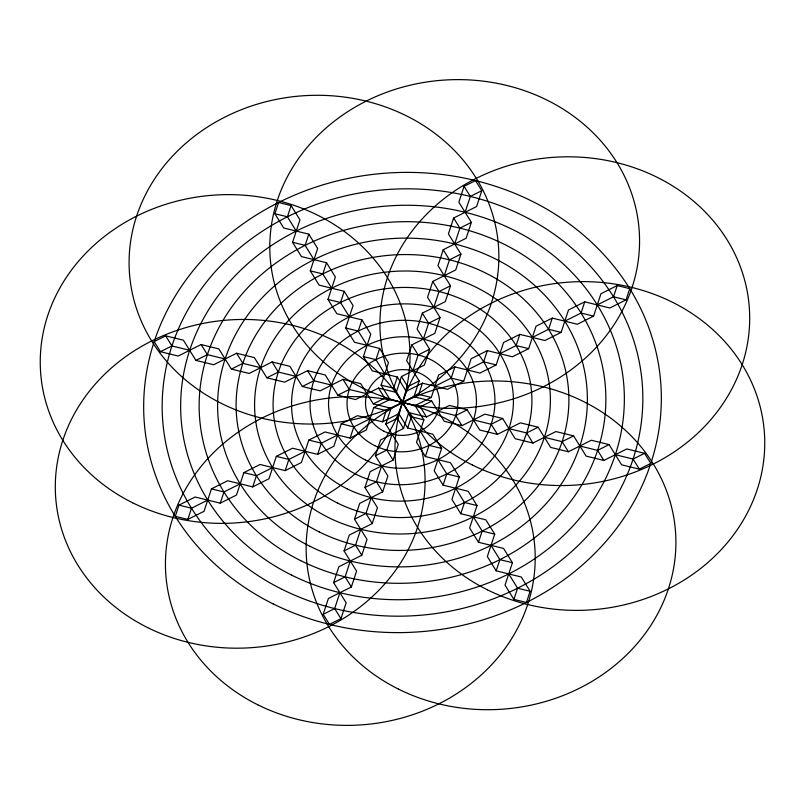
<?xml version="1.0" encoding="UTF-8"?>
<svg xmlns="http://www.w3.org/2000/svg" width="805" height="805" viewBox="0 0 805 805"><rect width="100%" height="100%" fill="white"/><g stroke="black" fill="none" stroke-linecap="round" stroke-linejoin="round"><path stroke-width="1.21" d="M178.952 505.148L175.269 516.357L187.806 519.426L204.037 511.296L211.413 488.877L227.644 480.746L252.73 486.904L268.961 478.764L276.336 456.355L292.567 448.214L317.653 454.372L333.884 446.242L341.27 423.822L357.5 415.692L382.576 421.84L398.807 413.71L407.662 427.988L432.748 434.147L441.603 448.425L434.217 470.845L443.072 485.133L468.158 491.281L477.013 505.57L469.627 527.989L478.482 542.268L503.568 548.426L512.423 562.705L505.037 585.124L513.892 599.413L526.43 602.482L530.123 591.273L521.268 576.994L496.192 570.836L487.337 556.557L494.713 534.138L485.858 519.849L460.782 513.701L451.927 499.412L459.303 477.003L450.448 462.714L425.372 456.566L416.517 442.277L423.893 419.858L415.038 405.579L431.269 397.449L438.655 375.029L454.885 366.899L479.971 373.047L496.202 364.917L503.578 342.497L519.809 334.367L544.894 340.515L561.125 332.385L568.501 309.965L584.732 301.835L609.818 307.983L626.048 299.852L629.731 288.643L617.194 285.574L600.963 293.704L593.587 316.124L577.356 324.254L552.27 318.096L536.039 326.236L528.664 348.646L512.433 356.786L487.347 350.628L471.116 358.758L463.73 381.178L447.5 389.308L422.424 383.16L406.193 391.29L397.338 377.012L372.252 370.853L363.397 356.575L370.783 334.156L361.928 319.867L336.842 313.719L327.987 299.43L335.373 277.011L326.518 262.732L301.432 256.574L292.577 242.295L299.963 219.876L291.108 205.587L278.57 202.518L274.877 213.728L283.732 228.006L308.808 234.164L317.663 248.443L310.287 270.862L319.142 285.151L344.218 291.299L353.073 305.588L345.697 327.997L354.552 342.286L379.628 348.434L388.483 362.723L381.107 385.142L389.962 399.421L373.731 407.551L366.345 429.971L350.115 438.101L325.029 431.953L308.798 440.083L301.422 462.503L285.191 470.633L260.106 464.485L243.875 472.616L236.499 495.035L220.268 503.165L195.182 497.017L178.952 505.148L191.499 508.217L207.73 500.086M187.806 519.426L191.499 508.217M296.27 231.085L287.415 216.797L291.108 205.587M220.268 503.165L223.961 491.956L240.192 483.825M313.98 259.653L305.125 245.364L308.808 234.164M252.73 486.904L256.423 475.695L272.654 467.564M331.68 288.22L322.825 273.942L326.518 262.732M285.191 470.633L288.884 459.424L305.115 451.293M349.39 316.788L340.535 302.509L344.218 291.299M317.653 454.372L321.346 443.163L337.577 435.032M367.09 345.365L358.235 331.076L361.928 319.867M350.115 438.101L353.808 426.902L370.038 418.761M384.8 373.933L375.945 359.644L379.628 348.434M382.576 421.84L386.269 410.631L418.731 394.37L431.269 397.449M423.893 419.858L411.355 416.789L393.645 388.211L397.338 377.012M323.197 614.316L328.41 598.467L351.362 586.966L356.585 571.117L344.067 550.912L349.279 535.063L372.232 523.562L377.454 507.703L364.937 487.508L370.149 471.66L393.112 460.158L398.324 444.3L385.806 424.104L391.019 408.246L373.289 403.899L360.771 383.703L343.031 379.346L320.078 390.848L302.338 386.501L289.82 366.295L272.08 361.948L249.127 373.45L231.387 369.103L218.869 348.897L201.139 344.55L178.187 356.052L160.447 351.694L154.188 341.592L165.659 335.846L183.399 340.193L195.917 360.399L213.657 364.746L236.61 353.244L254.35 357.601L266.868 377.797L284.598 382.154L307.56 370.652L325.29 374.999L337.808 395.195L355.548 399.552L378.501 388.05L396.241 392.397L401.454 376.549L424.416 365.047L429.629 349.199L417.111 328.993L422.323 313.145L445.286 301.644L450.498 285.795L437.98 265.59L443.203 249.741L466.155 238.24L471.368 222.381L458.85 202.186L464.072 186.337L475.544 180.582L481.803 190.684L476.59 206.533L453.638 218.034L448.415 233.883L460.933 254.088L455.721 269.937L432.768 281.438L427.546 297.297L440.063 317.492L434.851 333.34L411.888 344.842L406.676 360.7L419.194 380.896L413.981 396.754L431.711 401.101L444.229 421.297L461.969 425.654L484.922 414.152L502.662 418.499L515.18 438.705L532.92 443.052L555.873 431.55L573.613 435.897L586.131 456.103L603.861 460.45L626.813 448.949L644.553 453.306L650.812 463.408L639.341 469.154L621.601 464.807L609.083 444.601L591.343 440.255L568.39 451.756L550.65 447.399L538.132 427.203L520.402 422.846L497.44 434.348L479.71 430.001L467.192 409.805L449.452 405.448L426.499 416.95L408.759 412.603L403.547 428.451L380.584 439.953L375.372 455.801L387.889 476.007L382.677 491.855L359.714 503.356L354.502 519.205L367.02 539.41L361.797 555.259L338.845 566.76L333.632 582.619L346.15 602.814L340.928 618.663L329.456 624.418L323.197 614.316L334.669 608.57L339.891 592.711M333.632 582.619L345.103 576.863L350.326 561.015M344.067 550.912L355.538 545.166L360.761 529.308M354.502 519.205L365.973 513.459L371.196 497.611M364.937 487.508L376.408 481.752L381.63 465.904M375.372 455.801L386.843 450.055L392.065 434.207M385.806 424.104L397.278 418.348L407.722 386.652L419.194 380.896M412.935 370.793L418.157 354.945L429.629 349.199M423.37 339.096L428.592 323.248L440.063 317.492M433.804 307.389L439.027 291.541L450.498 285.795M444.239 275.692L449.462 259.834L460.933 254.088M454.674 243.985L459.897 228.137L471.368 222.381M465.109 212.289L470.331 196.43L481.803 190.684M407.662 427.988L411.355 416.789M418.731 394.37L422.424 383.16M425.372 456.566L429.055 445.356L420.2 431.067M434.962 386.239L451.192 378.098L454.885 366.899M443.072 485.133L446.765 473.924L437.91 459.635M467.423 369.968L483.654 361.837L487.347 350.628M460.782 513.701L464.465 502.491L455.61 488.212M499.885 353.707L516.116 345.576L519.809 334.367M478.482 542.268L482.175 531.058L473.32 516.78M532.346 337.436L548.577 329.305L552.27 318.096M496.192 570.836L499.875 559.636L491.02 545.347M564.808 321.175L581.039 313.044L584.732 301.835M513.892 599.413L517.585 588.203L508.73 573.915M597.27 304.914L613.501 296.783L617.194 285.574M160.447 351.694L171.918 345.949L189.658 350.296M195.917 360.399L207.398 354.643L225.128 359M231.387 369.103L242.869 363.347L260.609 367.694M266.868 377.797L278.339 372.051L296.079 376.398M302.338 386.501L313.819 380.745L331.549 385.102M337.808 395.195L349.29 389.449L367.03 393.796M373.289 403.899L384.76 398.153L420.24 406.847L431.711 401.101M437.97 411.204L455.711 415.551L467.192 409.805M473.451 419.898L491.181 424.255L502.662 418.499M508.921 428.602L526.661 432.949L538.132 427.203M544.391 437.306L562.132 441.653L573.613 435.897M579.872 446L597.602 450.357L609.083 444.601M615.342 454.704L633.082 459.051L644.553 453.306M274.877 213.728L287.415 216.797M613.501 296.783L626.048 299.852M292.577 242.295L305.125 245.364M581.039 313.044L593.587 316.124M310.287 270.862L322.825 273.942M548.577 329.305L561.125 332.385M327.987 299.43L340.535 302.509M516.116 345.576L528.664 348.646M345.697 327.997L358.235 331.076M483.654 361.837L496.202 364.917M363.397 356.575L375.945 359.644M451.192 378.098L463.73 381.178M381.107 385.142L393.645 388.211M373.731 407.551L386.269 410.631M341.27 423.822L353.808 426.902M429.055 445.356L441.603 448.425M308.798 440.083L321.346 443.163M446.765 473.924L459.303 477.003M276.336 456.355L288.884 459.424M464.465 502.491L477.013 505.57M243.875 472.616L256.423 475.695M482.175 531.058L494.713 534.138M211.413 488.877L223.961 491.956M499.875 559.636L512.423 562.705M517.585 588.203L530.123 591.273M464.072 186.337L470.331 196.43M633.082 459.051L639.341 469.154M453.638 218.034L459.897 228.137M597.602 450.357L603.861 460.45M443.203 249.741L449.462 259.834M562.132 441.653L568.39 451.756M432.768 281.438L439.027 291.541M526.661 432.949L532.92 443.052M422.323 313.145L428.592 323.248M491.181 424.255L497.44 434.348M411.888 344.842L418.157 354.945M455.711 415.551L461.969 425.654M401.454 376.549L407.722 386.652M420.24 406.847L426.499 416.95M378.501 388.05L384.76 398.153M397.278 418.348L403.547 428.451M343.031 379.346L349.29 389.449M386.843 450.055L393.112 460.158M307.56 370.652L313.819 380.745M376.408 481.752L382.677 491.855M272.08 361.948L278.339 372.051M365.973 513.459L372.232 523.562M236.61 353.244L242.869 363.347M355.538 545.166L361.797 555.259M201.139 344.55L207.398 354.643M345.103 576.863L351.362 586.966M165.659 335.846L171.918 345.949M334.669 608.57L340.928 618.663M362.159 387.779A184.999 164.24 -4.4 0 0 639.562 241.067A184.999 164.24 -4.4 0 0 362.31 103.121A184.999 164.24 -4.4 0 0 362.159 387.779M221.456 403.446A184.999 164.24 -4.4 0 0 498.859 256.735A184.999 164.24 -4.4 0 0 221.617 118.788A184.999 164.24 -4.4 0 0 221.456 403.446M132.614 502.783A184.999 164.24 -4.4 0 0 410.017 356.082A184.999 164.24 -4.4 0 0 132.775 218.125A184.999 164.24 -4.4 0 0 132.614 502.783M147.667 627.608A184.999 164.24 -4.4 0 0 425.07 480.907A184.999 164.24 -4.4 0 0 147.828 342.95A184.999 164.24 -4.4 0 0 147.667 627.608M257.801 704.798A184.999 164.24 -4.4 0 0 535.204 558.096A184.999 164.24 -4.4 0 0 257.962 420.14A184.999 164.24 -4.4 0 0 257.801 704.798M398.505 689.13A184.999 164.24 -4.4 0 0 675.908 542.429A184.999 164.24 -4.4 0 0 398.666 404.472A184.999 164.24 -4.4 0 0 398.505 689.13M487.347 589.793A184.999 164.24 -4.4 0 0 764.75 443.082A184.999 164.24 -4.4 0 0 487.508 305.135A184.999 164.24 -4.4 0 0 487.347 589.793M472.294 464.968A184.999 164.24 -4.4 0 0 749.697 318.257A184.999 164.24 -4.4 0 0 472.444 180.31A184.999 164.24 -4.4 0 0 472.294 464.968M383.995 431.259A37 32.844 -4.4 0 0 439.48 401.916A37 32.844 -4.4 0 0 384.025 374.325A37 32.844 -4.4 0 0 383.995 431.259M374.748 445.638A55.495 49.276 -4.4 0 0 457.965 401.625A55.495 49.276 -4.4 0 0 374.788 360.238A55.495 49.276 -4.4 0 0 374.748 445.638M365.49 460.017A74 65.698 -4.4 0 0 476.449 401.333A74 65.698 -4.4 0 0 365.55 346.15A74 65.698 -4.4 0 0 365.49 460.017M356.243 474.397A92.495 82.12 -4.4 0 0 494.944 401.041A92.495 82.12 -4.4 0 0 356.323 332.063A92.495 82.12 -4.4 0 0 356.243 474.397M346.985 488.776A110.999 98.542 -4.4 0 0 513.429 400.749A110.999 98.542 -4.4 0 0 347.086 317.975A110.999 98.542 -4.4 0 0 346.985 488.776M337.738 503.155A129.494 114.974 -4.4 0 0 531.914 400.457A129.494 114.974 -4.4 0 0 337.848 303.888A129.494 114.974 -4.4 0 0 337.738 503.155M328.48 517.535A147.999 131.396 -4.4 0 0 550.409 400.166A147.999 131.396 -4.4 0 0 328.611 289.8A147.999 131.396 -4.4 0 0 328.48 517.535M319.233 531.914A166.494 147.818 -4.4 0 0 568.894 399.874A166.494 147.818 -4.4 0 0 319.374 275.713A166.494 147.818 -4.4 0 0 319.233 531.914M309.975 546.293A184.999 164.24 -4.4 0 0 587.378 399.582A184.999 164.24 -4.4 0 0 310.136 261.625A184.999 164.24 -4.4 0 0 309.975 546.293M300.728 560.662A203.494 180.672 -4.4 0 0 605.873 399.29A203.494 180.672 -4.4 0 0 300.899 247.538A203.494 180.672 -4.4 0 0 300.728 560.662M291.48 575.042A221.999 197.094 -4.4 0 0 624.358 398.998A221.999 197.094 -4.4 0 0 291.662 233.46A221.999 197.094 -4.4 0 0 291.48 575.042M282.223 589.421A240.494 213.516 -4.4 0 0 642.843 398.706A240.494 213.516 -4.4 0 0 282.434 219.373A240.494 213.516 -4.4 0 0 282.223 589.421M272.976 603.8A258.999 229.938 -4.4 0 0 661.338 398.415A258.999 229.938 -4.4 0 0 273.197 205.285A258.999 229.938 -4.4 0 0 272.976 603.8"/></g></svg>
